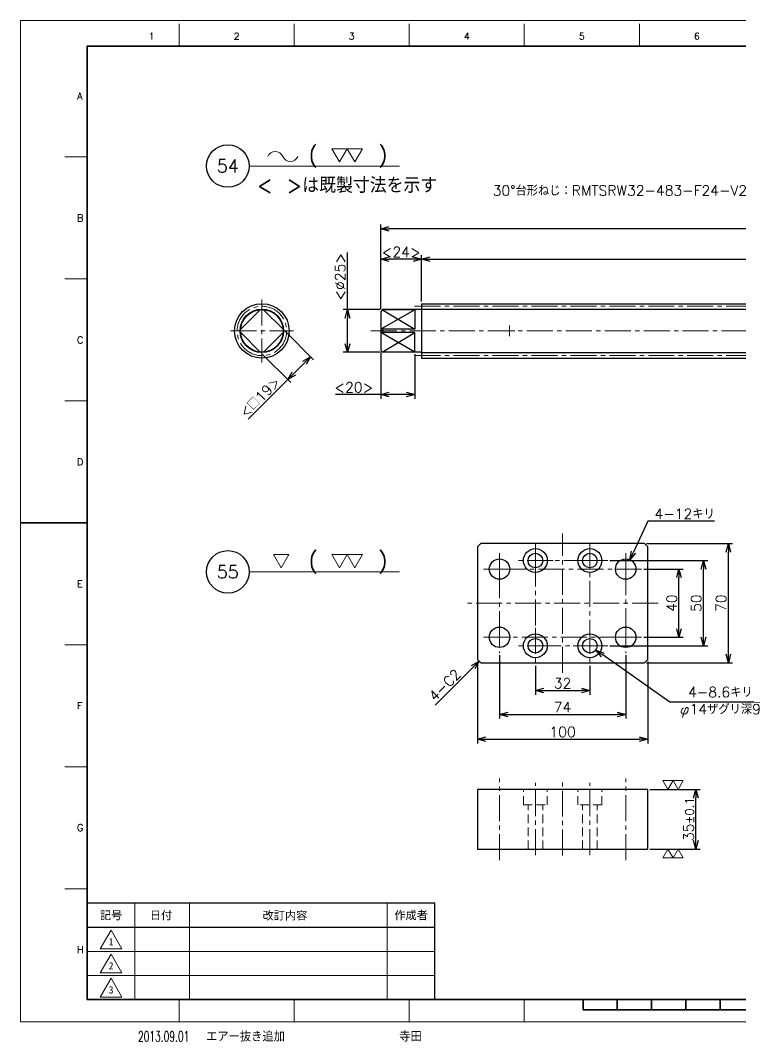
# Model space of a CAD drawing. Header units: millimetres. Extents: x 0 to 835, y -12 to 588.
# Drawn here: x 0 to 422, y -12 to 588 of the extents above; entities that cross this region are included whole.
import ezdxf
from ezdxf import colors
from ezdxf.entities.mleader import LeaderData, LeaderLine
from ezdxf.enums import TextEntityAlignment as Align
from ezdxf.math import Vec2, Vec3

# ---------------------------------------------------------------- set-up
doc = ezdxf.new("R2010")
doc.units = ezdxf.units.MM
doc.header["$LTSCALE"] = 0.8
doc.header["$PDMODE"] = 99
doc.header["$PDSIZE"] = 1
doc.linetypes.add('CENTER2', pattern=[28.575, 19.05, -3.175, 3.175, -3.175])
doc.linetypes.add('HIDDEN', pattern=[9.525, 6.35, -3.175])
for name, color, linetype, lineweight in [('04_HIDDEN', 2, 'HIDDEN', 13), ('05_CENTER', 4, 'CENTER2', 13), ('07_TEXT', 3, 'Continuous', 13), ('08_DIM', 3, 'Continuous', 13), ('90_FRAME', 5, 'Continuous', 35)]:
    doc.layers.add(name, color=color, linetype=linetype, lineweight=lineweight)
doc.layers.add('10_DRAFT', color=8, linetype='Continuous', lineweight=0, plot=False)
doc.layers.add('91_BLANK', color=5, linetype='Continuous', lineweight=0, plot=False)
doc.styles.add('KSS_TXT', font='txt.shx', dxfattribs={"bigfont": 'extfont2.shx'})
doc.styles.add('MS_G', font='MS Gothic.ttf')
doc.styles.get("Standard").update_dxf_attribs({"font": 'txt.shx', "bigfont": 'extfont2.shx'})
doc.styles.add('表題用', font='MS PGothic.ttf')
doc.dimstyles.new('KSS_DIM', dxfattribs={"dimscale": 2, "dimtxt": 3, "dimasz": 2.5, "dimexe": 1.25, "dimexo": 0.625, "dimtad": 1, "dimdsep": 46, "dimtxsty": 'KSS_TXT', "dimblk": 'OPEN30', "dimcen": 0, "dimazin": 2, "dimtfac": 0.75, "dimtmove": 0, "dimatfit": 3, "dimldrblk": 'OPEN30', "dimfxl": 1.25, "dimtolj": 1, "dimarcsym": 0})
doc.dimstyles.new('KSS_DIM$3', dxfattribs={"dimscale": 2, "dimtxt": 3, "dimasz": 2.5, "dimexe": 1.25, "dimexo": 0.625, "dimtad": 1, "dimtih": 1, "dimtoh": 1, "dimdsep": 46, "dimtxsty": 'KSS_TXT', "dimblk": 'OPEN30', "dimcen": 0, "dimazin": 2, "dimtfac": 0.75, "dimtofl": 0, "dimtmove": 0, "dimatfit": 3, "dimldrblk": 'OPEN30', "dimfxl": 1.25, "dimtolj": 1, "dimarcsym": 0})

# ---------------------------------------------------------------- blocks, each defined once
blk = doc.blocks.new('AM_BALLOON1')
at = {"transparency": 16777216}
blk.add_circle((0, 0), 5, dxfattribs=at)
blk.add_attdef('B_NUMBER', text='', height=3, dxfattribs=at).set_placement((0, 0), align=Align.MIDDLE_CENTER)
blk = doc.blocks.new('_OPEN')
at = {"color": 0, "linetype": 'ByBlock'}
for p, q in [((-1, 0.17), (0, 0)), ((0, 0), (-1, -0.17)), ((0, 0), (-1, 0))]:
    blk.add_line(p, q, dxfattribs=at)
blk = doc.blocks.new('_Open30')
at = {"color": 0, "linetype": 'ByBlock', "lineweight": -2}
for p, q in [((-1, 0.27), (0, 0)), ((0, 0), (-1, -0.27)), ((0, 0), (-1, 0))]:
    blk.add_line(p, q, dxfattribs=at)
blk = doc.blocks.new('*D156')
at = {"layer": '08_DIM', "color": 0, "lineweight": -2, "transparency": 16777216}
for p, q in [((191.82, 417.96), (191.82, 451.46)), ((211.08, 417.96), (189.32, 417.96)), ((191.82, 397.96), (191.82, 412.96)), ((211.08, 392.96), (189.32, 392.96))]:
    blk.add_line(p, q, dxfattribs=at)
at = {"layer": 'Defpoints', "color": 0, "transparency": 16777216}
for p in [(191.82, 417.96), (212.33, 417.96), (212.33, 392.96)]:
    blk.add_point(p, dxfattribs=at)
at = {"layer": '08_DIM', "color": 0, "lineweight": -2, "transparency": 16777216, "xscale": 5, "yscale": 5, "zscale": 5}
for p, rotation in [((191.82, 417.96), 90), ((191.82, 392.96), 270)]:
    blk.add_blockref('_Open30', p, dxfattribs=dict(at, rotation=rotation))
at = {"layer": '08_DIM', "color": 0, "transparency": 16777216, "insert": (187.57, 437.21), "char_height": 6, "attachment_point": 5, "rotation": 90, "style": 'KSS_TXT'}
blk.add_mtext('\\A1;<%%C25>', dxfattribs=at)
blk = doc.blocks.new('*D157')
at = {"layer": '08_DIM', "color": 0, "lineweight": -2, "transparency": 16777216}
for p, q in [((211.33, 392.71), (211.33, 365.59)), ((231.33, 391.74), (231.33, 365.59)), ((211.33, 368.09), (184.83, 368.09)), ((226.33, 368.09), (216.33, 368.09))]:
    blk.add_line(p, q, dxfattribs=at)
at = {"layer": 'Defpoints', "color": 0, "transparency": 16777216}
for p in [(211.33, 393.96), (231.33, 392.99), (211.33, 368.09)]:
    blk.add_point(p, dxfattribs=at)
at = {"layer": '08_DIM', "color": 0, "lineweight": -2, "transparency": 16777216, "xscale": 5, "yscale": 5, "zscale": 5, "rotation": 180}
blk.add_blockref('_Open30', (211.33, 368.09), dxfattribs=at)
at = {"layer": '08_DIM', "color": 0, "lineweight": -2, "transparency": 16777216, "xscale": 5, "yscale": 5, "zscale": 5}
blk.add_blockref('_Open30', (231.33, 368.09), dxfattribs=at)
at = {"layer": '08_DIM', "color": 0, "transparency": 16777216, "insert": (195.58, 372.34), "char_height": 6, "attachment_point": 5, "style": 'KSS_TXT'}
blk.add_mtext('\\A1;<20>', dxfattribs=at)
blk = doc.blocks.new('*D158')
at = {"layer": '08_DIM', "color": 0, "lineweight": -2, "transparency": 16777216}
for p, q in [((211.33, 418.21), (211.33, 450)), ((235.33, 422.71), (235.33, 450)), ((230.33, 447.5), (216.33, 447.5))]:
    blk.add_line(p, q, dxfattribs=at)
at = {"layer": 'Defpoints', "color": 0, "transparency": 16777216}
for p in [(211.33, 447.5), (235.33, 421.46), (211.33, 416.96)]:
    blk.add_point(p, dxfattribs=at)
at = {"layer": '08_DIM', "color": 0, "lineweight": -2, "transparency": 16777216, "xscale": 5, "yscale": 5, "zscale": 5, "rotation": 180}
blk.add_blockref('_Open30', (211.33, 447.5), dxfattribs=at)
at = {"layer": '08_DIM', "color": 0, "lineweight": -2, "transparency": 16777216, "xscale": 5, "yscale": 5, "zscale": 5}
blk.add_blockref('_Open30', (235.33, 447.5), dxfattribs=at)
at = {"layer": '08_DIM', "color": 0, "transparency": 16777216, "insert": (223.33, 451.75), "char_height": 6, "attachment_point": 5, "style": 'KSS_TXT'}
blk.add_mtext('\\A1;<24>', dxfattribs=at)
blk = doc.blocks.new('*D159')
at = {"layer": '08_DIM', "color": 0, "lineweight": -2, "transparency": 16777216}
for p, q in [((235.33, 422.71), (235.33, 450)), ((643.33, 422.71), (643.33, 450)), ((240.33, 447.5), (638.33, 447.5))]:
    blk.add_line(p, q, dxfattribs=at)
at = {"layer": 'Defpoints', "color": 0, "transparency": 16777216}
for p in [(643.33, 447.5), (235.33, 421.46), (643.33, 421.46)]:
    blk.add_point(p, dxfattribs=at)
at = {"layer": '08_DIM', "color": 0, "lineweight": -2, "transparency": 16777216, "xscale": 5, "yscale": 5, "zscale": 5, "rotation": 180}
blk.add_blockref('_Open30', (235.33, 447.5), dxfattribs=at)
at = {"layer": '08_DIM', "color": 0, "lineweight": -2, "transparency": 16777216, "xscale": 5, "yscale": 5, "zscale": 5}
blk.add_blockref('_Open30', (643.33, 447.5), dxfattribs=at)
at = {"layer": '08_DIM', "color": 0, "transparency": 16777216, "insert": (439.33, 451.75), "char_height": 6, "attachment_point": 5, "style": 'KSS_TXT'}
blk.add_mtext('\\A1;<408>', dxfattribs=at)
blk = doc.blocks.new('*D160')
at = {"layer": '08_DIM', "color": 0, "lineweight": -2, "transparency": 16777216}
for p, q in [((211.33, 418.21), (211.33, 467.95)), ((694.33, 417.21), (694.33, 467.95)), ((689.33, 465.45), (216.33, 465.45))]:
    blk.add_line(p, q, dxfattribs=at)
at = {"layer": 'Defpoints', "color": 0, "transparency": 16777216}
for p in [(211.33, 465.45), (211.33, 416.96), (694.33, 415.96)]:
    blk.add_point(p, dxfattribs=at)
at = {"layer": '08_DIM', "color": 0, "lineweight": -2, "transparency": 16777216, "xscale": 5, "yscale": 5, "zscale": 5, "rotation": 180}
blk.add_blockref('_Open30', (211.33, 465.45), dxfattribs=at)
at = {"layer": '08_DIM', "color": 0, "lineweight": -2, "transparency": 16777216, "xscale": 5, "yscale": 5, "zscale": 5}
blk.add_blockref('_Open30', (694.33, 465.45), dxfattribs=at)
at = {"layer": '08_DIM', "color": 0, "transparency": 16777216, "insert": (452.83, 469.7), "char_height": 6, "attachment_point": 5, "style": 'KSS_TXT'}
blk.add_mtext('\\A1;<483>', dxfattribs=at)
blk = doc.blocks.new('*D161')
at = {"layer": '08_DIM', "color": 0, "lineweight": -2, "transparency": 16777216}
for p, q in [((155, 405.54), (172, 388.54)), ((141.56, 392.11), (158.57, 375.11)), ((166.7, 386.77), (160.34, 380.41)), ((156.8, 376.87), (133.68, 353.75))]:
    blk.add_line(p, q, dxfattribs=at)
at = {"layer": 'Defpoints', "color": 0, "transparency": 16777216}
for p in [(154.12, 406.43), (140.68, 392.99), (156.8, 376.87)]:
    blk.add_point(p, dxfattribs=at)
at = {"layer": '08_DIM', "color": 0, "lineweight": -2, "transparency": 16777216, "xscale": 5, "yscale": 5, "zscale": 5}
for p, rotation in [((170.24, 390.31), 45), ((156.8, 376.87), 225)]:
    blk.add_blockref('_Open30', p, dxfattribs=dict(at, rotation=rotation))
at = {"layer": '08_DIM', "color": 0, "transparency": 16777216, "insert": (140.47, 366.55), "char_height": 6, "attachment_point": 5, "rotation": 45, "style": 'KSS_TXT'}
blk.add_mtext('\\A1;<□19>', dxfattribs=at)
blk = doc.blocks.new('p1ba05')
for centre, start, end in [((-2.95, 0.29), 24.2276, 155.5758), ((0, 1.62), 204.2276, 335.5758)]:
    blk.add_arc(centre, 1.62, start, end)
blk = doc.blocks.new('p1ba02')
for p, q in [((-1.5, 2.6), (1.5, 2.6)), ((0, 0), (-1.5, 2.6)), ((1.5, 2.6), (0, 0)), ((3, 0), (1.5, 2.6)), ((1.5, 2.6), (4.5, 2.6)), ((4.5, 2.6), (3, 0))]:
    blk.add_line(p, q)
blk = doc.blocks.new('*D162')
at = {"layer": '08_DIM', "color": 0, "lineweight": -2, "transparency": 16777216}
for p, q in [((302.04, 208.91), (302.04, 191.92)), ((334.04, 208.91), (334.04, 191.92)), ((307.04, 194.42), (329.04, 194.42))]:
    blk.add_line(p, q, dxfattribs=at)
at = {"layer": 'Defpoints', "color": 0, "transparency": 16777216}
for p in [(302.04, 210.16), (334.04, 210.16), (334.04, 194.42)]:
    blk.add_point(p, dxfattribs=at)
at = {"layer": '08_DIM', "color": 0, "lineweight": -2, "transparency": 16777216, "xscale": 5, "yscale": 5, "zscale": 5, "rotation": 180}
blk.add_blockref('_Open30', (302.04, 194.42), dxfattribs=at)
at = {"layer": '08_DIM', "color": 0, "lineweight": -2, "transparency": 16777216, "xscale": 5, "yscale": 5, "zscale": 5}
blk.add_blockref('_Open30', (334.04, 194.42), dxfattribs=at)
at = {"layer": '08_DIM', "color": 0, "transparency": 16777216, "insert": (318.04, 198.67), "char_height": 6, "attachment_point": 5, "style": 'KSS_TXT'}
blk.add_mtext('\\A1;32', dxfattribs=at)
blk = doc.blocks.new('*D163')
at = {"layer": '08_DIM', "color": 0, "lineweight": -2, "transparency": 16777216}
for p, q in [((281.04, 215.08), (281.04, 177.9)), ((355.04, 215.08), (355.04, 177.9)), ((286.04, 180.4), (350.04, 180.4))]:
    blk.add_line(p, q, dxfattribs=at)
at = {"layer": 'Defpoints', "color": 0, "transparency": 16777216}
for p in [(281.04, 216.33), (355.04, 216.33), (355.04, 180.4)]:
    blk.add_point(p, dxfattribs=at)
at = {"layer": '08_DIM', "color": 0, "lineweight": -2, "transparency": 16777216, "xscale": 5, "yscale": 5, "zscale": 5, "rotation": 180}
blk.add_blockref('_Open30', (281.04, 180.4), dxfattribs=at)
at = {"layer": '08_DIM', "color": 0, "lineweight": -2, "transparency": 16777216, "xscale": 5, "yscale": 5, "zscale": 5}
blk.add_blockref('_Open30', (355.04, 180.4), dxfattribs=at)
at = {"layer": '08_DIM', "color": 0, "transparency": 16777216, "insert": (318.04, 184.65), "char_height": 6, "attachment_point": 5, "style": 'KSS_TXT'}
blk.add_mtext('\\A1;74', dxfattribs=at)
blk = doc.blocks.new('*D164')
at = {"layer": '08_DIM', "color": 0, "lineweight": -2, "transparency": 16777216}
for p, q in [((268.04, 211.42), (268.04, 163.37)), ((368.04, 211.42), (368.04, 163.37)), ((273.04, 165.87), (363.04, 165.87))]:
    blk.add_line(p, q, dxfattribs=at)
at = {"layer": 'Defpoints', "color": 0, "transparency": 16777216}
for p in [(268.04, 212.67), (368.04, 212.67), (368.04, 165.87)]:
    blk.add_point(p, dxfattribs=at)
at = {"layer": '08_DIM', "color": 0, "lineweight": -2, "transparency": 16777216, "xscale": 5, "yscale": 5, "zscale": 5, "rotation": 180}
blk.add_blockref('_Open30', (268.04, 165.87), dxfattribs=at)
at = {"layer": '08_DIM', "color": 0, "lineweight": -2, "transparency": 16777216, "xscale": 5, "yscale": 5, "zscale": 5}
blk.add_blockref('_Open30', (368.04, 165.87), dxfattribs=at)
at = {"layer": '08_DIM', "color": 0, "transparency": 16777216, "insert": (318.04, 170.12), "char_height": 6, "attachment_point": 5, "style": 'KSS_TXT'}
blk.add_mtext('\\A1;100', dxfattribs=at)
blk = doc.blocks.new('*D165')
at = {"layer": '08_DIM', "color": 0, "lineweight": -2, "transparency": 16777216}
for p, q in [((365.64, 265.67), (388.81, 265.67)), ((386.31, 230.67), (386.31, 260.67)), ((365.64, 225.67), (388.81, 225.67))]:
    blk.add_line(p, q, dxfattribs=at)
at = {"layer": 'Defpoints', "color": 0, "transparency": 16777216}
for p in [(364.39, 265.67), (386.31, 265.67), (364.39, 225.67)]:
    blk.add_point(p, dxfattribs=at)
at = {"layer": '08_DIM', "color": 0, "lineweight": -2, "transparency": 16777216, "xscale": 5, "yscale": 5, "zscale": 5}
for p, rotation in [((386.31, 265.67), 90), ((386.31, 225.67), 270)]:
    blk.add_blockref('_Open30', p, dxfattribs=dict(at, rotation=rotation))
at = {"layer": '08_DIM', "color": 0, "transparency": 16777216, "insert": (382.06, 245.67), "char_height": 6, "attachment_point": 5, "rotation": 90, "style": 'KSS_TXT'}
blk.add_mtext('\\A1;40', dxfattribs=at)
blk = doc.blocks.new('*D166')
at = {"layer": '08_DIM', "color": 0, "lineweight": -2, "transparency": 16777216}
for p, q in [((345.81, 270.67), (403.16, 270.67)), ((400.66, 225.67), (400.66, 265.67)), ((345.81, 220.67), (403.16, 220.67))]:
    blk.add_line(p, q, dxfattribs=at)
at = {"layer": 'Defpoints', "color": 0, "transparency": 16777216}
for p in [(344.56, 270.67), (400.66, 270.67), (344.56, 220.67)]:
    blk.add_point(p, dxfattribs=at)
at = {"layer": '08_DIM', "color": 0, "lineweight": -2, "transparency": 16777216, "xscale": 5, "yscale": 5, "zscale": 5}
for p, rotation in [((400.66, 270.67), 90), ((400.66, 220.67), 270)]:
    blk.add_blockref('_Open30', p, dxfattribs=dict(at, rotation=rotation))
at = {"layer": '08_DIM', "color": 0, "transparency": 16777216, "insert": (396.41, 245.67), "char_height": 6, "attachment_point": 5, "rotation": 90, "style": 'KSS_TXT'}
blk.add_mtext('\\A1;50', dxfattribs=at)
blk = doc.blocks.new('*D167')
at = {"layer": '08_DIM', "color": 0, "lineweight": -2, "transparency": 16777216}
for p, q in [((367.29, 280.67), (417.76, 280.67)), ((415.26, 215.67), (415.26, 275.67)), ((367.29, 210.67), (417.76, 210.67))]:
    blk.add_line(p, q, dxfattribs=at)
at = {"layer": 'Defpoints', "color": 0, "transparency": 16777216}
for p in [(366.04, 280.67), (415.26, 280.67), (366.04, 210.67)]:
    blk.add_point(p, dxfattribs=at)
at = {"layer": '08_DIM', "color": 0, "lineweight": -2, "transparency": 16777216, "xscale": 5, "yscale": 5, "zscale": 5}
for p, rotation in [((415.26, 280.67), 90), ((415.26, 210.67), 270)]:
    blk.add_blockref('_Open30', p, dxfattribs=dict(at, rotation=rotation))
at = {"layer": '08_DIM', "color": 0, "transparency": 16777216, "insert": (411.01, 245.67), "char_height": 6, "attachment_point": 5, "rotation": 90, "style": 'KSS_TXT'}
blk.add_mtext('\\A1;70', dxfattribs=at)
blk = doc.blocks.new('*D168')
at = {"layer": '08_DIM', "color": 0, "lineweight": -2, "transparency": 16777216}
for p, q in [((368.01, 293.83), (359.65, 275.67)), ((407.06, 293.83), (368.01, 293.83))]:
    blk.add_line(p, q, dxfattribs=at)
at = {"layer": 'Defpoints', "color": 0, "transparency": 16777216}
for p in [(357.55, 271.12), (352.54, 260.22)]:
    blk.add_point(p, dxfattribs=at)
at = {"layer": '08_DIM', "color": 0, "lineweight": -2, "transparency": 16777216, "xscale": 5, "yscale": 5, "zscale": 5, "rotation": 245.2729482450825}
blk.add_blockref('_Open30', (357.55, 271.12), dxfattribs=at)
at = {"layer": '08_DIM', "color": 0, "transparency": 16777216, "insert": (389.66, 298.08), "char_height": 6, "attachment_point": 5, "style": 'KSS_TXT'}
blk.add_mtext('\\A1;4-12キリ', dxfattribs=at)
blk = doc.blocks.new('*D169')
at = {"layer": '08_DIM', "color": 0, "lineweight": -2, "transparency": 16777216}
for p, q in [((380.95, 187.48), (341.64, 215.3)), ((435, 187.48), (380.95, 187.48))]:
    blk.add_line(p, q, dxfattribs=at)
at = {"layer": 'Defpoints', "color": 0, "transparency": 16777216}
for p in [(330.53, 223.16), (337.55, 218.19)]:
    blk.add_point(p, dxfattribs=at)
at = {"layer": '08_DIM', "color": 0, "lineweight": -2, "transparency": 16777216, "xscale": 5, "yscale": 5, "zscale": 5, "rotation": 144.7133527264221}
blk.add_blockref('_Open30', (337.55, 218.19), dxfattribs=at)
at = {"layer": '08_DIM', "color": 0, "transparency": 16777216, "insert": (410.6, 187.48), "char_height": 6, "attachment_point": 5, "style": 'KSS_TXT'}
blk.add_mtext('\\A1;4-8.6キリ\\Pφ14ザグリ深9', dxfattribs=at)
blk = doc.blocks.new('*D170')
at = {"layer": '08_DIM', "color": 0, "lineweight": -2, "transparency": 16777216}
blk.add_line((265.51, 208.14), (243.26, 185.89), dxfattribs=at)
at = {"layer": 'Defpoints', "color": 0, "transparency": 16777216}
for p in [(269.04, 211.67), (234.8, 177.43), (234.8, 177.43)]:
    blk.add_point(p, dxfattribs=at)
at = {"layer": '08_DIM', "color": 0, "lineweight": -2, "transparency": 16777216, "xscale": 5, "yscale": 5, "zscale": 5, "rotation": 45}
blk.add_blockref('_Open30', (269.04, 211.67), dxfattribs=at)
at = {"layer": '08_DIM', "color": 0, "transparency": 16777216, "insert": (248.92, 197.56), "char_height": 6, "attachment_point": 5, "rotation": 45, "style": 'KSS_TXT'}
blk.add_mtext('\\A1;4-C2', dxfattribs=at)
blk = doc.blocks.new('*D171')
at = {"layer": '08_DIM', "color": 0, "lineweight": -2, "transparency": 16777216}
for p, q in [((369.29, 136.38), (398.75, 136.38)), ((396.25, 106.38), (396.25, 131.38)), ((369.29, 101.38), (398.75, 101.38))]:
    blk.add_line(p, q, dxfattribs=at)
at = {"layer": 'Defpoints', "color": 0, "transparency": 16777216}
for p in [(368.04, 136.38), (396.25, 136.38), (368.04, 101.38)]:
    blk.add_point(p, dxfattribs=at)
at = {"layer": '08_DIM', "color": 0, "lineweight": -2, "transparency": 16777216, "xscale": 5, "yscale": 5, "zscale": 5}
for p, rotation in [((396.25, 136.38), 90), ((396.25, 101.38), 270)]:
    blk.add_blockref('_Open30', p, dxfattribs=dict(at, rotation=rotation))
at = {"layer": '08_DIM', "color": 0, "transparency": 16777216, "insert": (392, 118.88), "char_height": 6, "attachment_point": 5, "rotation": 90, "style": 'KSS_TXT'}
blk.add_mtext('35{\\H5.000000;±0.1}', dxfattribs=at)
blk = doc.blocks.new('p1ba01')
for p, q in [((0, 0), (-1.5, 2.6)), ((-1.5, 2.6), (1.5, 2.6)), ((1.5, 2.6), (0, 0))]:
    blk.add_line(p, q)

msp = doc.modelspace()

# ---------------------------------------------------------------- linework, layer by layer
at = {"color": 0}
for p, q in [((235.328, 421.455), (643.328, 421.455)), ((235.328, 421.455), (235.328, 389.455)), ((129.191, 406.428), (140.68, 417.917)), ((142.626, 417.917), (154.115, 406.428)), ((212.328, 417.955), (211.328, 416.955)), ((231.328, 417.917), (211.328, 406.428)), ((211.328, 416.955), (211.328, 393.955)), ((212.29, 417.917), (231.328, 406.428)), ((231.328, 417.917), (212.29, 417.917)), ((212.328, 417.955), (212.328, 417.917)), ((235.028, 417.955), (212.328, 417.955)), ((231.328, 417.917), (231.328, 406.428)), ((235.328, 418.205), (643.328, 418.205)), ((129.191, 404.482), (140.68, 392.993)), ((142.626, 392.993), (154.115, 404.482)), ((231.328, 406.428), (211.328, 406.428)), ((231.328, 404.482), (211.328, 404.482)), ((231.328, 392.993), (211.328, 404.482)), ((212.203, 393.081), (231.328, 404.482)), ((212.328, 406.428), (212.328, 404.482)), ((231.328, 392.993), (231.328, 404.482)), ((212.328, 392.955), (211.328, 393.955)), ((231.328, 392.993), (212.29, 392.993)), ((212.328, 392.955), (212.328, 392.993)), ((235.028, 392.955), (212.328, 392.955)), ((235.328, 392.705), (643.328, 392.705)), ((235.328, 389.455), (643.328, 389.455))]:
    msp.add_line(p, q, dxfattribs=at)
for points in [[(268.045, 278.674), (268.045, 212.674), (270.045, 210.674), (366.045, 210.674), (368.045, 212.674), (368.045, 278.674), (366.045, 280.674), (270.045, 280.674)], [(268.045, 101.378), (368.045, 101.378), (368.045, 136.378), (268.045, 136.378)]]:
    msp.add_lwpolyline(points, close=True, dxfattribs=at)
for centre, radius in [((141.653, 405.455), 16), ((141.653, 405.455), 12.75), ((141.653, 405.455), 12.5), ((302.045, 270.674), 7), ((334.045, 270.674), 7), ((281.045, 265.674), 6), ((302.045, 270.674), 4.3), ((334.045, 270.674), 4.3), ((355.045, 265.674), 6), ((281.045, 225.674), 6), ((355.045, 225.674), 6), ((302.045, 220.674), 7), ((302.045, 220.674), 4.3), ((334.045, 220.674), 7), ((334.045, 220.674), 4.3)]:
    msp.add_circle(centre, radius, dxfattribs=at)
for centre, start, end in [((235.028, 418.255), 270, 0), ((235.028, 392.655), 0, 90)]:
    msp.add_arc(centre, 0.3, start, end, dxfattribs=at)
at = {"layer": '04_HIDDEN'}
for p, q in [((295.045, 127.378), (295.045, 136.378)), ((309.045, 127.378), (309.045, 136.378)), ((327.045, 127.378), (327.045, 136.378)), ((341.045, 127.378), (341.045, 136.378)), ((295.045, 127.378), (309.045, 127.378)), ((297.745, 101.378), (297.745, 127.378)), ((306.345, 101.378), (306.345, 127.378)), ((341.045, 127.378), (327.045, 127.378)), ((329.745, 101.378), (329.745, 127.378)), ((338.345, 101.378), (338.345, 127.378))]:
    msp.add_line(p, q, dxfattribs=at)
at = {"layer": '05_CENTER'}
for p, q in [((141.653, 423.963), (141.653, 386.948)), ((231.166, 419.955), (648.014, 419.955)), ((123.146, 405.455), (160.161, 405.455)), ((205.582, 405.455), (698.228, 405.455)), ((231.166, 390.955), (647.49, 390.955)), ((318.045, 204.796), (318.045, 286.552)), ((302.045, 281.185), (302.045, 260.164)), ((334.045, 281.185), (334.045, 260.164)), ((281.045, 275.015), (281.045, 256.333)), ((312.555, 270.674), (291.534, 270.674)), ((344.555, 270.674), (323.534, 270.674)), ((355.045, 275.015), (355.045, 256.333)), ((271.704, 265.674), (290.386, 265.674)), ((364.386, 265.674), (345.704, 265.674)), ((374.075, 245.674), (262.015, 245.674)), ((281.045, 235.015), (281.045, 216.333)), ((355.045, 235.015), (355.045, 216.333)), ((302.045, 231.185), (302.045, 210.164)), ((334.045, 231.185), (334.045, 210.164)), ((271.704, 225.674), (290.386, 225.674)), ((364.386, 225.674), (345.704, 225.674)), ((312.555, 220.674), (291.534, 220.674)), ((344.555, 220.674), (323.534, 220.674)), ((281.045, 94.876), (281.045, 142.721)), ((302.045, 97.86), (302.045, 140.234)), ((318.045, 97.516), (318.045, 140.479)), ((334.045, 97.86), (334.045, 140.234)), ((355.045, 94.876), (355.045, 142.721))]:
    msp.add_line(p, q, dxfattribs=at)
for points in [[(302.045, 220.674), (334.045, 220.674), (334.045, 270.674), (302.045, 270.674)], [(281.045, 265.674), (355.045, 265.674), (355.045, 225.674), (281.045, 225.674)]]:
    msp.add_lwpolyline(points, close=True, dxfattribs=at)
msp.add_circle((141.653, 405.455), 14.5, dxfattribs=at)
at = {"layer": '08_DIM'}
for p, q in [((134.151, 502.233), (222.439, 502.233)), ((134.151, 264.012), (222.373, 264.012))]:
    msp.add_line(p, q, dxfattribs=at)
at = {"layer": '10_DRAFT'}
for p, q in [((286.828, 402.298), (286.828, 408.613)), ((289.986, 405.455), (283.671, 405.455))]:
    msp.add_line(p, q, dxfattribs=at)
at = {"layer": '90_FRAME', "color": 4, "lineweight": 13}
for p, q in [((93.133, 572.615), (93.133, 585.683)), ((160.615, 572.615), (160.615, 585.683)), ((228.097, 572.615), (228.097, 585.683)), ((295.58, 572.615), (295.58, 585.683)), ((363.062, 572.615), (363.062, 585.683)), ((39.164, 507.551), (26.096, 507.551)), ((39.164, 435.971), (26.096, 435.971)), ((39.164, 364.392), (26.096, 364.392)), ((39.164, 221.233), (26.096, 221.233)), ((39.164, 149.654), (26.096, 149.654)), ((39.164, 78.074), (26.096, 78.074)), ((93.133, 0), (93.133, 13.01)), ((160.615, 0), (160.615, 13.01)), ((228.097, 0), (228.097, 13.01)), ((295.58, 0), (295.58, 13.01))]:
    msp.add_line(p, q, dxfattribs=at)
at = {"layer": '90_FRAME'}
for p, q in [((0, 292.812), (39.164, 292.812)), ((330.019, 6.978), (330.019, 13.01)), ((350.124, 6.978), (350.124, 13.01)), ((370.229, 6.978), (370.229, 13.01)), ((390.334, 6.978), (390.334, 13.01)), ((410.439, 6.978), (410.439, 13.01)), ((330.019, 6.978), (531.069, 6.978))]:
    msp.add_line(p, q, dxfattribs=at)
at = {"layer": '90_FRAME', "color": 0, "lineweight": 13}
for p, q in [((67.164, 13.01), (67.164, 69.581)), ((99.164, 13.01), (99.164, 69.581)), ((215.164, 13.01), (215.164, 69.581)), ((39.164, 41.296), (243.164, 41.296)), ((39.164, 27.153), (243.164, 27.153))]:
    msp.add_line(p, q, dxfattribs=at)
at = {"layer": '90_FRAME', "color": 0, "lineweight": 25}
msp.add_line((39.164, 55.438), (243.164, 55.438), dxfattribs=at)
at = {"layer": '90_FRAME'}
msp.add_lwpolyline([(39.164, 13.01), (821.924, 13.01), (821.924, 572.615), (39.164, 572.615)], close=True, dxfattribs=at)
at = {"layer": '90_FRAME', "color": 0, "lineweight": 25}
msp.add_lwpolyline([(39.164, 13.01), (243.164, 13.01), (243.164, 69.581), (39.164, 69.581)], close=True, dxfattribs=at)
at = {"layer": '90_FRAME', "color": 0, "lineweight": 13}
for points in [[(46.8, 42.798), (53.164, 53.821), (59.529, 42.798), (46.8, 42.798)], [(46.8, 28.655), (53.164, 39.678), (59.529, 28.655), (46.8, 28.655)], [(46.8, 14.512), (53.164, 25.535), (59.529, 14.512), (46.8, 14.512)]]:
    msp.add_lwpolyline(points, dxfattribs=at)
at = {"layer": '91_BLANK'}
msp.add_lwpolyline([(0, 0), (834.992, 0), (834.992, 587.7), (0, 587.7)], close=True, dxfattribs=at)

# ---------------------------------------------------------------- block references
at = {"layer": '08_DIM'}
for name, p, xscale, yscale, zscale in [('p1ba05', (158.317, 504.968), 3, 3, 3), ('p1ba02', (187.177, 504.618), 3, 3, 3), ('p1ba01', (152.965, 266.396), 3, 3, 3), ('p1ba02', (187.177, 266.396), 3, 3, 3), ('p1ba02', (379.825, 136.378), 2, 2, 2)]:
    msp.add_blockref(name, p, dxfattribs=dict(at, xscale=xscale, yscale=yscale, zscale=zscale))
at = {"layer": '08_DIM', "xscale": -2, "yscale": 2, "zscale": 2, "rotation": 180}
msp.add_blockref('p1ba02', (379.825, 101.378), dxfattribs=at)

# ---------------------------------------------------------------- texts
at = {"layer": '07_TEXT', "style": 'KSS_TXT'}
for s, height, p in [('(    )', 9, (169.102, 504.392)), ('30°台形ねじ：RMTSRW32-483-F24-V25-S51-Q25-ZC25-W19-A20(ミスミ)を追加工', 6, (277.037, 484.859)), ('(    )', 9, (169.102, 266.171))]:
    msp.add_text(s, height=height, dxfattribs=at).set_placement(p)
at = {"layer": '08_DIM', "style": 'KSS_TXT'}
msp.add_text('< >は既製寸法を示す', height=9, dxfattribs=at).set_placement((138.768, 486.46))
at = {"layer": '90_FRAME', "color": 0, "lineweight": 13, "style": 'KSS_TXT'}
for s, p in [('1', (77.003, 575.218)), ('2', (126.874, 575.218)), ('3', (194.356, 575.218)), ('4', (261.839, 575.218)), ('5', (329.321, 575.218)), ('6', (396.803, 575.218))]:
    msp.add_text(s, height=4.033, dxfattribs=at).set_placement(p, align=Align.BOTTOM_CENTER)
for s, p in [('A', (33.228, 543.34)), ('B', (33.228, 471.761)), ('C', (33.228, 400.182)), ('D', (33.228, 328.602)), ('E', (33.228, 257.023)), ('F', (33.228, 185.443)), ('G', (33.228, 113.864)), ('H', (33.228, 42.285))]:
    msp.add_text(s, height=4.033, dxfattribs=at).set_placement(p, align=Align.MIDDLE_LEFT)
at = {"layer": '90_FRAME', "color": 0, "style": '表題用'}
for s, p in [('記号', (53.164, 62.51)), ('日付', (82.477, 62.51)), ('作成者', (229.164, 62.51))]:
    msp.add_text(s, height=4.8, dxfattribs=at).set_placement(p, align=Align.MIDDLE_CENTER)
msp.add_text('改訂内容', height=4.8, dxfattribs=at).set_placement((155.164, 62.51), align=Align.MIDDLE)
at = {"layer": '90_FRAME', "color": 0, "lineweight": 13, "style": 'MS_G'}
for s, p in [('1', (53.164, 46.953)), ('2', (53.164, 32.81)), ('3', (53.164, 18.667))]:
    msp.add_text(s, height=4.243, dxfattribs=at).set_placement(p, align=Align.MIDDLE)
at = {"layer": '90_FRAME', "color": 3, "lineweight": 13, "width": 0.65}
msp.add_text('2013.09.01', height=6, dxfattribs=at).set_placement((68.957, -11.611))
at = {"layer": '90_FRAME', "color": 3, "lineweight": 13}
for s, p in [('エアー抜き追加', (108.94, -11.611)), ('寺田', (222.213, -11.611))]:
    msp.add_text(s, height=6, dxfattribs=at).set_placement(p)

# ---------------------------------------------------------------- dimensions: what is measured, and where the dimension line sits
at = {"layer": '08_DIM'}
for base, p1, p2, picture, middle in [((211.328, 465.45), (694.328, 415.955), (211.328, 416.955), '*D160', (452.828, 469.7)), ((211.328, 447.497), (235.328, 421.455), (211.328, 416.955), '*D158', (223.328, 451.747)), ((643.328, 447.497), (235.328, 421.455), (643.328, 421.455), '*D159', (439.328, 451.747)), ((211.328, 368.088), (231.328, 392.993), (211.328, 393.955), '*D157', (195.578, 372.338))]:
    dim = msp.add_linear_dim(base=base, p1=p1, p2=p2, text='<<>>', dimstyle='KSS_DIM', dxfattribs=at)
    dim.commit()
    dim.dimension.update_dxf_attribs({"geometry": picture, "text_midpoint": middle})
for base, p1, p2, angle, text, picture, middle in [((191.817, 417.955), (212.328, 392.955), (212.328, 417.955), 90, '<%%C<>>', '*D156', (187.567, 437.205)), ((156.8, 376.873), (154.115, 406.428), (140.68, 392.993), 45, '<□<>>', '*D161', (140.466, 366.55))]:
    dim = msp.add_linear_dim(base=base, p1=p1, p2=p2, angle=angle, text=text, dimstyle='KSS_DIM', dxfattribs=at)
    dim.commit()
    dim.dimension.update_dxf_attribs({"geometry": picture, "text_midpoint": middle})
for p1, p2, text, picture, middle in [((352.535, 260.224), (357.555, 271.124), '4-<>キリ', '*D168', (389.663, 293.834)), ((330.535, 223.158), (337.555, 218.19), '4-<>キリ\\Xφ14ザグリ深9', '*D169', (410.599, 187.481))]:
    dim = msp.add_diameter_dim_2p(p1=p1, p2=p2, text=text, dimstyle='KSS_DIM$3', override={"dimpost": '<>', "dimtix": 1}, dxfattribs=at)
    dim.commit()
    dim.dimension.update_dxf_attribs({"geometry": picture, "text_midpoint": middle, "dimtype": 163})
for base, p1, p2, picture, middle in [((415.256, 280.674), (366.045, 210.674), (366.045, 280.674), '*D167', (411.006, 245.674)), ((400.659, 270.674), (344.555, 220.674), (344.555, 270.674), '*D166', (396.409, 245.674)), ((386.315, 265.674), (364.386, 225.674), (364.386, 265.674), '*D165', (382.065, 245.674))]:
    dim = msp.add_linear_dim(base=base, p1=p1, p2=p2, angle=90, dimstyle='KSS_DIM', dxfattribs=at)
    dim.commit()
    dim.dimension.update_dxf_attribs({"geometry": picture, "text_midpoint": middle})
for base, p1, p2, picture, middle in [((355.045, 180.4), (281.045, 216.333), (355.045, 216.333), '*D163', (318.045, 184.65)), ((368.045, 165.874), (268.045, 212.674), (368.045, 212.674), '*D164', (318.045, 170.124)), ((334.045, 194.425), (302.045, 210.164), (334.045, 210.164), '*D162', (318.045, 198.675))]:
    dim = msp.add_linear_dim(base=base, p1=p1, p2=p2, dimstyle='KSS_DIM', dxfattribs=at)
    dim.commit()
    dim.dimension.update_dxf_attribs({"geometry": picture, "text_midpoint": middle})
dim = msp.add_aligned_dim(p1=(269.045, 211.674), p2=(234.798, 177.427), distance=0, text='4-C2', dimstyle='KSS_DIM', override={"dimse1": 1, "dimse2": 1, "dimsd2": 1}, dxfattribs=at)
dim.commit()
dim.dimension.update_dxf_attribs({"geometry": '*D170', "text_midpoint": (248.916, 197.556)})
dim = msp.add_linear_dim(base=(396.25, 136.378), p1=(368.045, 101.378), p2=(368.045, 136.378), angle=90, dimstyle='KSS_DIM', override={"dimpost": '', "dimtol": 1, "dimlim": 0, "dimtp": 0.1, "dimtm": 0.1, "dimtfac": 0.833333, "dimtdec": 2, "dimtolj": 0, "dimtzin": 8}, dxfattribs=at)
dim.commit()
dim.dimension.update_dxf_attribs({"geometry": '*D171', "text_midpoint": (392, 118.878)})

# ---------------------------------------------------------------- leaders
ml = msp.add_multileader_block('Standard', dxfattribs=at)
ml.set_content('AM_BALLOON1', color=256, scale=2.5)
ml.set_attribute('B_NUMBER', '54', width=0)
ml.set_leader_properties(color=256, linetype='ByLayer', lineweight=-1)
ml.set_arrow_properties(name='OPEN')
ml.build(insert=Vec2(0, 0))
ml.multileader.update_dxf_attribs({"leader_type": 0, "has_dogleg": 0, "text_right_attachment_type": 6, "dogleg_length": 0, "arrow_head_size": 5, "scale": 2.5, "block_connection_type": 1})
ctx = ml.context
ctx.base_point, ctx.scale, ctx.char_height, ctx.arrow_head_size, ctx.landing_gap_size, ctx.plane_origin = Vec3(121.636, 502.243), 2.5, 10, 5, 5, Vec3(121.636, 502.243)
ctx.right_attachment, ctx.attachment_type = 6, 1
notes = []
notes.append((ctx, [(0, (0, 0, 0), (0, 0), (1, 0), 1, [])]))
ctx.block.insert = Vec3(121.636, 502.243)
ml = msp.add_multileader_block('Standard', dxfattribs=at)
ml.set_content('AM_BALLOON1', color=256, scale=2.5)
ml.set_attribute('B_NUMBER', '55', width=0)
ml.set_leader_properties(color=256, linetype='ByLayer', lineweight=-1)
ml.set_arrow_properties(name='OPEN')
ml.build(insert=Vec2(0, 0))
ml.multileader.update_dxf_attribs({"leader_type": 0, "has_dogleg": 0, "text_right_attachment_type": 6, "dogleg_length": 0, "arrow_head_size": 5, "scale": 2.5, "block_connection_type": 1})
ctx = ml.context
ctx.base_point, ctx.scale, ctx.char_height, ctx.arrow_head_size, ctx.landing_gap_size, ctx.plane_origin = Vec3(121.636, 264.022), 2.5, 10, 5, 5, Vec3(121.636, 264.022)
ctx.right_attachment, ctx.attachment_type = 6, 1
notes.append((ctx, [(0, (0, 0, 0), (0, 0), (1, 0), 1, [])]))
ctx.block.insert = Vec3(121.636, 264.022)
for ctx, leaders in notes:
    for number, flags, end, landing, length, lines in leaders:
        leader = LeaderData()
        leader.index, (leader.has_last_leader_line, leader.has_dogleg_vector, leader.attachment_direction) = number, flags
        leader.last_leader_point, leader.dogleg_vector, leader.dogleg_length = Vec3(end), Vec3(landing), length
        for number, points, colour, breaks in lines:
            line = LeaderLine()
            line.index, line.vertices, line.color, line.breaks = number, Vec3.list(points), colors.encode_raw_color(colour), breaks
            leader.lines.append(line)
        ctx.leaders.append(leader)

doc.saveas('drawing.dxf')
